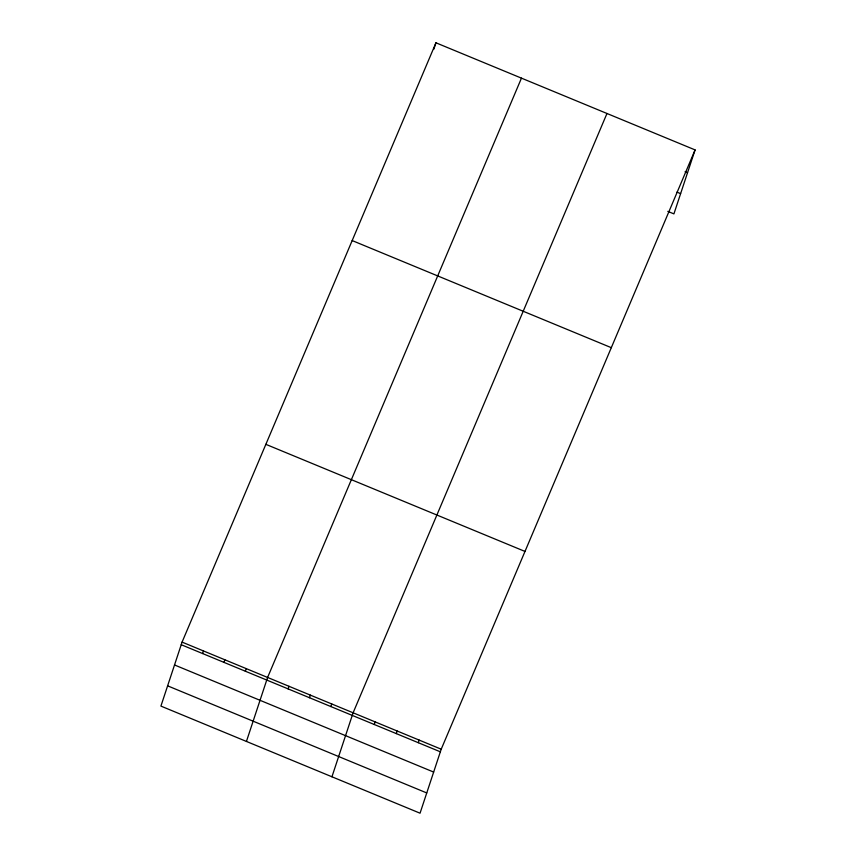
<?xml version="1.0" encoding="UTF-8"?>
<svg xmlns="http://www.w3.org/2000/svg" width="856" height="856" viewBox="0 0 856 856"><rect width="100%" height="100%" fill="white"/><g stroke="black" fill="none" stroke-linecap="round" stroke-linejoin="round"><path stroke-width="1.28" d="M182.082 642.107L160.917 706.093L420.05 813.2L441.215 749.203L695.083 149.907L435.95 42.8L182.082 642.107L441.215 749.203M202.594 653.545L203.461 650.945M223.972 662.384L224.839 659.773M433.832 49.199L435.95 42.8M245.351 671.222L246.218 668.611M246.432 741.446L267.596 677.449L521.465 78.142M288.108 688.887L288.975 686.287M309.487 697.726L310.354 695.125M330.865 706.564L331.732 703.953M331.946 776.788L353.111 712.791L606.979 113.484M374.275 724.497L375.131 721.897M396.296 733.603L397.163 731.003M418.327 742.708L419.183 740.108M695.083 149.907L673.918 213.893L667.798 211.368M685.078 171.756L687.518 172.762M676.946 192.119L680.616 193.638M352.18 240.568L611.302 347.675M265.863 444.339L524.985 551.435M181.215 644.707L440.348 751.814M174.517 664.962L433.65 772.069M167.616 685.838L426.748 792.945"/></g></svg>
